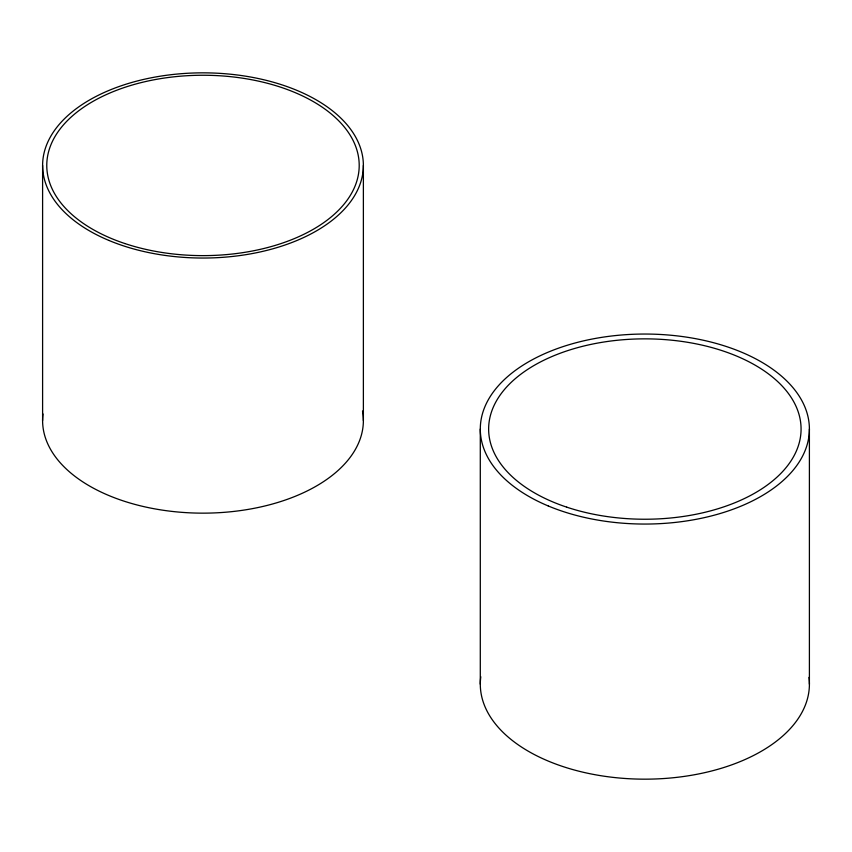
<?xml version="1.0" encoding="UTF-8"?>
<svg xmlns="http://www.w3.org/2000/svg" width="852" height="852" viewBox="0 0 852 852"><rect width="100%" height="100%" fill="white"/><g stroke="black" fill="none" stroke-linecap="round" stroke-linejoin="round"><path stroke-width="1.28" d="M809.4 429.046L809.4 684.156M480.294 429.046L480.294 684.156M363.378 165.437L363.378 420.547M42.6 165.437L42.6 420.547M808.985 677.383A164.553 95.009 0 0 1 644.336 779.165A164.553 95.009 0 0 1 480.794 676.786M362.515 410.983A160.389 92.602 0 0 1 205.556 513.138A160.389 92.602 0 0 1 43.005 413.944M548.294 505.981A164.553 95.009 0 0 0 808.516 438.855A164.553 95.009 0 0 0 577.731 342.302A164.553 95.009 0 0 0 548.294 505.981M566.74 507.153A156.225 90.195 0 0 0 801.072 429.046A156.225 90.195 0 0 0 566.74 350.939A156.225 90.195 0 0 0 566.74 507.153M108.875 240.424A160.389 92.602 0 0 0 362.515 175.001A160.389 92.602 0 0 0 137.566 80.897A160.389 92.602 0 0 0 108.875 240.424M124.871 243.544A156.225 90.195 0 0 0 359.203 165.437A156.225 90.195 0 0 0 124.871 87.33A156.225 90.195 0 0 0 124.871 243.544"/></g></svg>
